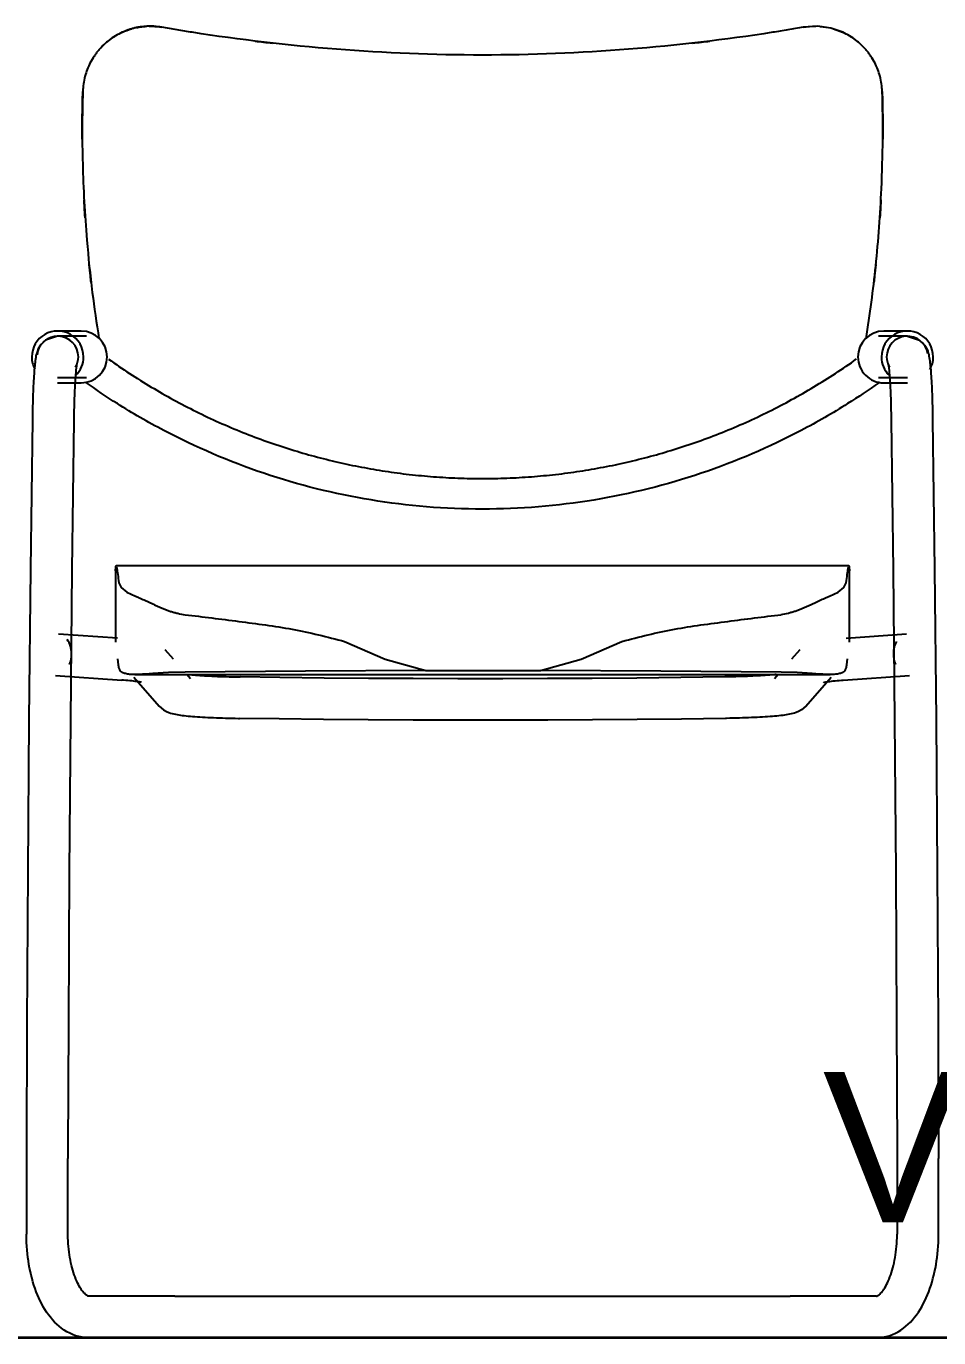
# Model space of a CAD drawing. Header units: inches. Extents: x -6 to 158, y 10 to 161.
# Drawn here: x 78.985 to 79.543, y 32.263 to 33.066 of the extents above; entities that cross this region are included whole.
import ezdxf

# ---------------------------------------------------------------- set-up
doc = ezdxf.new("R2010")
doc.units = ezdxf.units.IN
doc.header["$MEASUREMENT"] = 0
doc.linetypes.add('DASHED2', pattern=[9.525, 6.35, -3.175])
doc.layers.add('2', color=2, linetype='Continuous')
doc.layers.add('Proy', color=1, linetype='DASHED2')
doc.layers.add('A-FLOR', color=5, linetype='Continuous', lineweight=9)
doc.styles.add('style1', font='micross.ttf')

msp = doc.modelspace()

# ---------------------------------------------------------------- linework, layer by layer
at = {"layer": '2', "color": 251}
for p, q in [((79.47902, 33.06466), (79.48444, 33.06267)), ((79.01827, 32.87949), (79.00387, 32.87949)), ((79.02161, 32.87632), (79.00387, 32.87632)), ((79.52421, 32.87632), (79.50647, 32.87632)), ((79.52421, 32.87949), (79.50981, 32.87949)), ((79.00387, 32.85092), (79.02161, 32.85092)), ((79.50647, 32.85092), (79.52421, 32.85092)), ((79.00387, 32.84774), (79.01827, 32.84774)), ((79.50981, 32.84774), (79.52421, 32.84774)), ((79.03935, 32.7326), (79.03953, 32.73508)), ((79.03935, 32.7326), (79.03935, 32.68874)), ((79.48838, 32.73558), (79.03971, 32.73558)), ((79.48855, 32.73508), (79.48874, 32.7326)), ((79.48874, 32.68874), (79.48874, 32.7326)), ((79.04056, 32.69117), (79.00435, 32.69366)), ((79.52374, 32.69366), (79.48673, 32.69112)), ((79.07476, 32.67832), (79.06966, 32.68413)), ((79.45842, 32.68413), (79.45334, 32.67835)), ((79.04118, 32.67495), (79.04081, 32.67863)), ((79.48727, 32.67863), (79.48691, 32.67495)), ((79.0026, 32.66832), (79.04326, 32.66553)), ((79.05058, 32.66736), (79.06613, 32.64966)), ((79.05108, 32.66898), (79.47701, 32.66898)), ((79.08521, 32.66643), (79.08288, 32.66908)), ((79.22942, 32.67145), (79.29963, 32.67145)), ((79.44517, 32.66904), (79.44287, 32.66643)), ((79.46195, 32.64966), (79.4775, 32.66736)), ((79.48483, 32.66553), (79.52548, 32.66832)), ((78.98475, 32.37248), (78.98475, 32.32602)), ((79.01015, 32.32602), (79.01015, 32.37248)), ((79.51794, 32.37248), (79.51794, 32.32602)), ((79.54334, 32.32602), (79.54334, 32.37248)), ((79.03555, 32.28792), (79.02285, 32.28792)), ((79.0422, 32.28792), (79.03555, 32.28792)), ((79.07567, 32.28792), (79.06233, 32.28792)), ((79.46576, 32.28792), (79.45241, 32.28792)), ((79.49254, 32.28792), (79.48589, 32.28792)), ((79.50524, 32.28792), (79.49254, 32.28792))]:
    msp.add_line(p, q, dxfattribs=at)
at = {"layer": '2', "color": 251, "flags": 128}
for points in [[(79.46045, 33.06567), (79.4662, 33.06626), (79.46813, 33.06627)], [(79.48468, 33.06256), (79.47736, 33.0651), (79.46933, 33.06625), (79.46045, 33.06567)], [(79.47063, 33.06617), (79.47266, 33.06597), (79.47581, 33.06544)], [(79.00387, 32.87632), (78.99643, 32.87395), (78.99327, 32.87079), (78.99203, 32.86866), (78.99143, 32.86718), (78.99107, 32.86602), (78.99081, 32.86503), (78.99061, 32.8641), (78.99045, 32.86318), (78.9903, 32.86225), (78.99016, 32.86129), (78.99003, 32.8603), (78.98991, 32.85925), (78.9898, 32.85815), (78.98969, 32.857), (78.98959, 32.85579), (78.98949, 32.85453), (78.98939, 32.85321), (78.9893, 32.85183), (78.98921, 32.85039), (78.98912, 32.84891), (78.98904, 32.84737), (78.98896, 32.84578), (78.98889, 32.84414), (78.98882, 32.84246), (78.98875, 32.84073), (78.98869, 32.83896), (78.98864, 32.83715), (78.98858, 32.8353), (78.98853, 32.83342), (78.98849, 32.8315), (78.98845, 32.82956), (78.98841, 32.8276), (78.98838, 32.82561), (78.98837, 32.82498)], [(79.52421, 32.87632), (79.53165, 32.87395), (79.53481, 32.87079), (79.53605, 32.86866), (79.53666, 32.86718), (79.53702, 32.86602), (79.53727, 32.86503), (79.53747, 32.8641), (79.53764, 32.86318), (79.53779, 32.86225), (79.53792, 32.86129), (79.53805, 32.8603), (79.53817, 32.85925), (79.53828, 32.85815), (79.53839, 32.857), (79.5385, 32.85579), (79.5386, 32.85453), (79.53869, 32.85321), (79.53879, 32.85183), (79.53888, 32.85039), (79.53896, 32.84891), (79.53904, 32.84737), (79.53912, 32.84578), (79.53919, 32.84414), (79.53926, 32.84246), (79.53933, 32.84073), (79.53939, 32.83896), (79.53945, 32.83715), (79.5395, 32.8353), (79.53955, 32.83342), (79.5396, 32.8315), (79.53964, 32.82956), (79.53967, 32.8276), (79.5397, 32.82561), (79.53971, 32.82498)], [(79.01556, 32.85929), (79.01554, 32.85919), (79.01549, 32.85892), (79.01542, 32.85849), (79.01534, 32.85795), (79.01526, 32.8573), (79.01517, 32.85654), (79.01508, 32.8557), (79.01499, 32.85477), (79.01491, 32.85375), (79.01482, 32.85266), (79.01473, 32.85149), (79.01465, 32.85026), (79.01457, 32.84895), (79.01449, 32.84759), (79.01441, 32.84616), (79.01434, 32.84467), (79.01427, 32.84313), (79.0142, 32.84153), (79.01414, 32.83989), (79.01408, 32.8382), (79.01403, 32.83647), (79.01398, 32.8347), (79.01393, 32.83289), (79.01388, 32.83104), (79.01385, 32.82917), (79.01381, 32.82727), (79.01378, 32.82534), (79.01377, 32.82463)], [(79.51253, 32.85929), (79.51255, 32.85919), (79.5126, 32.85892), (79.51267, 32.85849), (79.51274, 32.85795), (79.51283, 32.8573), (79.51291, 32.85654), (79.513, 32.8557), (79.51309, 32.85477), (79.51318, 32.85375), (79.51327, 32.85266), (79.51335, 32.85149), (79.51344, 32.85026), (79.51352, 32.84895), (79.5136, 32.84759), (79.51367, 32.84616), (79.51374, 32.84467), (79.51381, 32.84313), (79.51388, 32.84153), (79.51394, 32.83989), (79.514, 32.8382), (79.51406, 32.83647), (79.51411, 32.8347), (79.51416, 32.83289), (79.5142, 32.83104), (79.51424, 32.82917), (79.51427, 32.82727), (79.5143, 32.82534), (79.51431, 32.82463)], [(78.98837, 32.82498), (78.98722, 32.73351), (78.98628, 32.64131), (78.98555, 32.54851), (78.98503, 32.45528), (78.98475, 32.37686)], [(79.01377, 32.82463), (79.01262, 32.73322), (79.01168, 32.64108), (79.01095, 32.54834), (79.01043, 32.45516), (79.01015, 32.37679)], [(79.51431, 32.82463), (79.51546, 32.73322), (79.5164, 32.64108), (79.51714, 32.54834), (79.51766, 32.45516), (79.51793, 32.37679)], [(79.53971, 32.82498), (79.54086, 32.73351), (79.5418, 32.64131), (79.54254, 32.54851), (79.54306, 32.45528), (79.54333, 32.37686)], [(79.04135, 32.72524), (79.0428, 32.7223), (79.04622, 32.71951), (79.05145, 32.71702)], [(79.47663, 32.71702), (79.48186, 32.71951), (79.48528, 32.7223), (79.48673, 32.72524)], [(79.17963, 32.68922), (79.20452, 32.67849), (79.22942, 32.67145)], [(79.29963, 32.67145), (79.32453, 32.67849), (79.34942, 32.68922)], [(79.0552, 32.6642), (79.05509, 32.66422), (79.0548, 32.66429), (79.05436, 32.66437), (79.05378, 32.66447), (79.05308, 32.66458), (79.05228, 32.66469), (79.05138, 32.6648), (79.05038, 32.66491), (79.0493, 32.66503), (79.04813, 32.66514), (79.04689, 32.66525), (79.04557, 32.66536), (79.04418, 32.66546), (79.04326, 32.66553)], [(79.08195, 32.67047), (79.07168, 32.6702), (79.06219, 32.66962)], [(79.22942, 32.67145), (79.15562, 32.67112), (79.08195, 32.67047)], [(79.08412, 32.66907), (79.08506, 32.66897), (79.08608, 32.66886), (79.08719, 32.66876), (79.08836, 32.66865), (79.08961, 32.66855), (79.09092, 32.66846), (79.0923, 32.66836), (79.09374, 32.66827), (79.09524, 32.66818), (79.09679, 32.6681), (79.09839, 32.66802), (79.10004, 32.66794), (79.10174, 32.66787), (79.10348, 32.66781), (79.10526, 32.66775), (79.10707, 32.66769), (79.10892, 32.66764), (79.1108, 32.66759), (79.1127, 32.66755), (79.11463, 32.66752), (79.11558, 32.6675)], [(79.4125, 32.6675), (79.3856, 32.66712), (79.3585, 32.66682), (79.33124, 32.6666), (79.30388, 32.66645), (79.27646, 32.66638), (79.24902, 32.66638), (79.2216, 32.66646), (79.19425, 32.66662), (79.16701, 32.66685), (79.13992, 32.66716), (79.11558, 32.6675)], [(79.44693, 32.67047), (79.37335, 32.67112), (79.29963, 32.67145)], [(79.44397, 32.66907), (79.44303, 32.66897), (79.442, 32.66886), (79.4409, 32.66876), (79.43972, 32.66865), (79.43848, 32.66855), (79.43716, 32.66846), (79.43578, 32.66836), (79.43434, 32.66827), (79.43285, 32.66818), (79.4313, 32.6681), (79.42969, 32.66802), (79.42804, 32.66794), (79.42634, 32.66787), (79.4246, 32.66781), (79.42283, 32.66775), (79.42101, 32.66769), (79.41916, 32.66764), (79.41729, 32.66759), (79.41538, 32.66755), (79.41345, 32.66752), (79.4125, 32.6675)], [(79.4659, 32.66962), (79.45679, 32.67018), (79.44694, 32.67046)], [(79.47289, 32.6642), (79.47299, 32.66422), (79.47328, 32.66429), (79.47373, 32.66437), (79.47431, 32.66447), (79.475, 32.66458), (79.47581, 32.66469), (79.47671, 32.6648), (79.4777, 32.66491), (79.47879, 32.66503), (79.47995, 32.66514), (79.4812, 32.66525), (79.48252, 32.66536), (79.48391, 32.66546), (79.48483, 32.66553)], [(79.06613, 32.64966), (79.06865, 32.64744), (79.07049, 32.64636), (79.07189, 32.64576), (79.07305, 32.64536), (79.0741, 32.64506), (79.07508, 32.64482), (79.07606, 32.64462), (79.07705, 32.64443), (79.07806, 32.64427), (79.07912, 32.64411), (79.08022, 32.64396), (79.08137, 32.64382), (79.08258, 32.64369), (79.08384, 32.64356), (79.08515, 32.64344), (79.08652, 32.64332), (79.08794, 32.64321), (79.08942, 32.6431), (79.09094, 32.643), (79.09252, 32.6429), (79.09415, 32.6428), (79.09582, 32.64271), (79.09754, 32.64263), (79.0993, 32.64255), (79.1011, 32.64248), (79.10294, 32.64241), (79.10482, 32.64235), (79.10672, 32.64229), (79.10866, 32.64224), (79.11062, 32.64219), (79.1126, 32.64215), (79.11461, 32.64211), (79.11519, 32.6421)], [(79.46195, 32.64966), (79.45944, 32.64744), (79.4576, 32.64636), (79.45619, 32.64576), (79.45503, 32.64536), (79.45399, 32.64506), (79.453, 32.64482), (79.45203, 32.64462), (79.45104, 32.64443), (79.45002, 32.64427), (79.44896, 32.64411), (79.44786, 32.64396), (79.44671, 32.64382), (79.44551, 32.64369), (79.44425, 32.64356), (79.44293, 32.64344), (79.44157, 32.64332), (79.44014, 32.64321), (79.43867, 32.6431), (79.43714, 32.643), (79.43556, 32.6429), (79.43394, 32.6428), (79.43226, 32.64271), (79.43054, 32.64263), (79.42878, 32.64255), (79.42698, 32.64248), (79.42514, 32.64241), (79.42327, 32.64235), (79.42136, 32.64229), (79.41943, 32.64224), (79.41747, 32.64219), (79.41548, 32.64215), (79.41347, 32.64211), (79.41289, 32.6421)], [(79.41289, 32.6421), (79.38592, 32.64173), (79.35874, 32.64142), (79.33142, 32.6412), (79.30399, 32.64105), (79.27649, 32.64098), (79.24898, 32.64098), (79.22149, 32.64106), (79.19406, 32.64122), (79.16675, 32.64145), (79.1396, 32.64176), (79.11519, 32.6421)], [(78.98475, 32.37686), (78.98475, 32.37294), (78.98475, 32.37248)], [(79.01015, 32.37679), (79.01015, 32.37293), (79.01015, 32.37248)], [(79.51793, 32.37679), (79.51794, 32.37293), (79.51794, 32.37248)], [(79.54333, 32.37686), (79.54334, 32.37294), (79.54334, 32.37248)], [(79.02285, 32.26252), (79.02082, 32.2626), (79.01881, 32.26285), (79.01683, 32.26324), (79.0149, 32.26379), (79.01303, 32.26447), (79.01123, 32.26527), (79.0095, 32.26619), (79.00784, 32.26722), (79.00626, 32.26833), (79.00476, 32.26954), (79.00332, 32.27082), (79.00196, 32.27217), (79.00066, 32.27358), (78.99943, 32.27506), (78.99825, 32.2766), (78.99714, 32.2782), (78.99608, 32.27984), (78.99507, 32.28154), (78.99411, 32.28329), (78.9932, 32.28508), (78.99235, 32.28692), (78.99154, 32.2888), (78.99077, 32.29073), (78.99005, 32.29269), (78.98938, 32.29469), (78.98876, 32.29673), (78.98818, 32.2988), (78.98764, 32.3009), (78.98715, 32.30303), (78.98671, 32.30519), (78.98631, 32.30737), (78.98596, 32.30958), (78.98565, 32.3118), (78.98538, 32.31404), (78.98517, 32.3163), (78.98499, 32.31856), (78.98487, 32.32084), (78.98479, 32.32312), (78.98475, 32.32541), (78.98475, 32.32602)], [(79.02285, 32.28792), (79.02285, 32.28792), (79.02283, 32.28793), (79.02279, 32.28793), (79.0227, 32.28796), (79.02257, 32.288), (79.02239, 32.28809), (79.02216, 32.28821), (79.02188, 32.28839), (79.02154, 32.28863), (79.02116, 32.28893), (79.02074, 32.28931), (79.02028, 32.28976), (79.01979, 32.29029), (79.01929, 32.2909), (79.01876, 32.29159), (79.01822, 32.29236), (79.01768, 32.2932), (79.01713, 32.29412), (79.01659, 32.29511), (79.01605, 32.29618), (79.01552, 32.29731), (79.01501, 32.29851), (79.01451, 32.29977), (79.01403, 32.30108), (79.01357, 32.30246), (79.01313, 32.30388), (79.01272, 32.30536), (79.01233, 32.30688), (79.01197, 32.30844), (79.01164, 32.31004), (79.01134, 32.31167), (79.01108, 32.31334), (79.01084, 32.31503), (79.01064, 32.31674), (79.01047, 32.31848), (79.01034, 32.32023), (79.01024, 32.32199), (79.01018, 32.32377), (79.01015, 32.32554), (79.01015, 32.32602)], [(79.50524, 32.26252), (79.50726, 32.2626), (79.50928, 32.26285), (79.51125, 32.26324), (79.51318, 32.26379), (79.51505, 32.26447), (79.51686, 32.26527), (79.51859, 32.26619), (79.52024, 32.26722), (79.52182, 32.26833), (79.52333, 32.26954), (79.52476, 32.27082), (79.52612, 32.27217), (79.52742, 32.27358), (79.52866, 32.27506), (79.52983, 32.2766), (79.53095, 32.2782), (79.53201, 32.27984), (79.53302, 32.28154), (79.53397, 32.28329), (79.53488, 32.28508), (79.53574, 32.28692), (79.53655, 32.2888), (79.53731, 32.29073), (79.53803, 32.29269), (79.5387, 32.29469), (79.53933, 32.29673), (79.53991, 32.2988), (79.54044, 32.3009), (79.54093, 32.30303), (79.54138, 32.30519), (79.54178, 32.30737), (79.54213, 32.30958), (79.54244, 32.3118), (79.5427, 32.31404), (79.54292, 32.3163), (79.54309, 32.31856), (79.54322, 32.32084), (79.5433, 32.32312), (79.54333, 32.32541), (79.54334, 32.32602)], [(79.50524, 32.28792), (79.50524, 32.28792), (79.50525, 32.28793), (79.5053, 32.28793), (79.50538, 32.28796), (79.50551, 32.288), (79.50569, 32.28809), (79.50592, 32.28821), (79.50621, 32.28839), (79.50655, 32.28863), (79.50693, 32.28893), (79.50735, 32.28931), (79.50781, 32.28976), (79.50829, 32.29029), (79.5088, 32.2909), (79.50932, 32.29159), (79.50986, 32.29236), (79.51041, 32.2932), (79.51095, 32.29412), (79.51149, 32.29511), (79.51203, 32.29618), (79.51256, 32.29731), (79.51308, 32.29851), (79.51358, 32.29977), (79.51406, 32.30108), (79.51452, 32.30246), (79.51495, 32.30388), (79.51537, 32.30536), (79.51575, 32.30688), (79.51611, 32.30844), (79.51644, 32.31004), (79.51674, 32.31167), (79.51701, 32.31334), (79.51724, 32.31503), (79.51745, 32.31674), (79.51761, 32.31848), (79.51775, 32.32023), (79.51784, 32.32199), (79.51791, 32.32377), (79.51793, 32.32554), (79.51794, 32.32602)], [(79.06233, 32.28792), (79.06183, 32.28792), (79.0611, 32.28792), (79.06012, 32.28792), (79.0589, 32.28792), (79.05744, 32.28792), (79.05575, 32.28792), (79.05383, 32.28792), (79.05167, 32.28792), (79.04929, 32.28792), (79.04669, 32.28792), (79.04387, 32.28792), (79.0422, 32.28792)], [(79.07567, 32.28792), (79.07584, 32.28792), (79.07608, 32.28792), (79.07641, 32.28792), (79.07682, 32.28792), (79.0773, 32.28792), (79.07787, 32.28792), (79.07851, 32.28792), (79.07923, 32.28792), (79.08002, 32.28792), (79.08089, 32.28792), (79.08183, 32.28792), (79.08284, 32.28792), (79.08392, 32.28792), (79.08507, 32.28792), (79.08628, 32.28792), (79.08756, 32.28792), (79.08891, 32.28792), (79.09031, 32.28792), (79.09177, 32.28792), (79.09328, 32.28792), (79.09485, 32.28792), (79.09647, 32.28792), (79.09813, 32.28792), (79.09984, 32.28792), (79.1016, 32.28792), (79.10339, 32.28792), (79.10522, 32.28792), (79.10708, 32.28792), (79.10898, 32.28792), (79.1109, 32.28792), (79.11285, 32.28792), (79.11482, 32.28792), (79.11539, 32.28792)], [(79.11539, 32.28792), (79.14233, 32.28792), (79.16947, 32.28792), (79.19675, 32.28792), (79.22415, 32.28792), (79.25161, 32.28792), (79.27909, 32.28792), (79.30654, 32.28792), (79.33393, 32.28792), (79.36121, 32.28792), (79.38833, 32.28792), (79.4127, 32.28792)], [(79.4127, 32.28792), (79.41467, 32.28792), (79.41663, 32.28792), (79.41856, 32.28792), (79.42046, 32.28792), (79.42233, 32.28792), (79.42417, 32.28792), (79.42598, 32.28792), (79.42774, 32.28792), (79.42946, 32.28792), (79.43114, 32.28792), (79.43278, 32.28792), (79.43436, 32.28792), (79.43589, 32.28792), (79.43736, 32.28792), (79.43878, 32.28792), (79.44014, 32.28792), (79.44144, 32.28792), (79.44267, 32.28792), (79.44384, 32.28792), (79.44494, 32.28792), (79.44597, 32.28792), (79.44694, 32.28792), (79.44782, 32.28792), (79.44864, 32.28792), (79.44938, 32.28792), (79.45004, 32.28792), (79.45063, 32.28792), (79.45114, 32.28792), (79.45157, 32.28792), (79.45192, 32.28792), (79.45218, 32.28792), (79.45237, 32.28792), (79.45241, 32.28792)], [(79.48589, 32.28792), (79.48295, 32.28792), (79.48022, 32.28792), (79.47772, 32.28792), (79.47543, 32.28792), (79.47338, 32.28792), (79.47156, 32.28792), (79.46997, 32.28792), (79.46862, 32.28792), (79.46751, 32.28792), (79.46663, 32.28792), (79.466, 32.28792), (79.46576, 32.28792)]]:
    msp.add_lwpolyline(points, dxfattribs=at)
at = {"layer": '2', "color": 251}
for centre, major_axis, ratio, start_param, end_param in [((79.00387, 32.86362), (0, 0.01587), 0.998392, 4.712389, 7.853982), ((79.00387, 32.86362), (0, 0.0127), 0.998392, 4.712389, 7.759481), ((79.01827, 32.86362), (0, 0.01587), 0.998392, 4.712389, 6.283185), ((79.50981, 32.86362), (0, 0.01587), 0.998392, 0, 1.570796), ((79.52421, 32.86362), (0, 0.01587), 0.998392, 4.712389, 7.853982), ((79.52421, 32.86362), (0, 0.0127), 0.998392, 4.868424, 7.853982), ((79.00387, 32.86362), (0, 0.01587), 0.998392, 1.570796, 2.066696), ((79.00387, 32.86362), (0, 0.0127), 0.998392, 4.18879, 4.712389), ((79.00387, 32.86362), (0, 0.01587), 0.998392, 3.926991, 4.712389), ((79.01827, 32.86362), (0, 0.01587), 0.998392, 3.141593, 4.712389), ((79.50981, 32.86362), (0, 0.01587), 0.998392, 1.570796, 3.141593), ((79.52421, 32.86362), (0, 0.01587), 0.998392, 1.570796, 2.356194), ((79.52421, 32.86362), (0, 0.0127), 0.998392, 1.570796, 2.094395), ((79.52421, 32.86362), (0, 0.01587), 0.998392, 4.199442, 4.712389), ((81.13563, 32.75265), (2.09628, 0), 0.298976, 3.177128, 3.185332), ((77.39246, 32.75265), (2.09628, 0), 0.298976, 6.239446, 6.24765), ((79.00347, 32.68099), (0.00087, 0.01267), 0.700094, 4.810236, 5.595634), ((79.52461, 32.68099), (-0.00087, 0.01267), 0.700094, 0.818025, 1.472949), ((79.00347, 32.68099), (0.00087, 0.01267), 0.700094, 4.286637, 4.810236), ((79.52461, 32.68099), (-0.00087, 0.01267), 0.700094, 1.472949, 1.996548)]:
    msp.add_ellipse(centre, major_axis=major_axis, ratio=ratio, start_param=start_param, end_param=end_param, dxfattribs=at)
for points, knots in [([(79.0434, 33.06256), (79.0405, 33.06124), (79.03644, 33.05877), (79.0324, 33.05528), (79.03029, 33.05313), (79.0288, 33.05143), (79.0274, 33.04966), (79.02569, 33.04723), (79.02379, 33.044), (79.02194, 33.03988), (79.02006, 33.03409), (79.01937, 33.02941), (79.01927, 33.02622)], [-1, -1, -1, -1, -0.8, -0.7, -0.65, -0.6, -0.55, -0.5, -0.4, -0.3, -0.2, 0, 0, 0, 0]), ([(79.03627, 33.0584), (79.03698, 33.05892), (79.03814, 33.05971), (79.03972, 33.06066), (79.04146, 33.06164), (79.04277, 33.06228), (79.04364, 33.06267)], [-0.4721597, -0.4721597, -0.4721597, -0.4721597, -0.3333333, -0.25, -0.1666667, 0, 0, 0, 0]), ([(79.06764, 33.06567), (79.06611, 33.06594), (79.06384, 33.0662), (79.06127, 33.06629), (79.05982, 33.06628), (79.05875, 33.06625), (79.0577, 33.06619), (79.05632, 33.06608), (79.05463, 33.06588), (79.05299, 33.0656), (79.05169, 33.06533), (79.05073, 33.06511), (79.04977, 33.06486), (79.0485, 33.0645), (79.04634, 33.06381), (79.04455, 33.06309), (79.0434, 33.06256)], [-1, -1, -1, -1, -0.833333, -0.75, -0.708333, -0.666667, -0.625, -0.583333, -0.5, -0.416667, -0.375, -0.333333, -0.291667, -0.25, -0.166667, 0, 0, 0, 0]), ([(79.05227, 33.06545), (79.05331, 33.06566), (79.05504, 33.06595), (79.05679, 33.06612), (79.05747, 33.06617)], [-0.6215074, -0.6215074, -0.6215074, -0.6215074, -0.5, -0.4218977, -0.4218977, -0.4218977, -0.4218977]), ([(79.05995, 33.06628), (79.06007, 33.06628), (79.06073, 33.06629), (79.06346, 33.06625), (79.06585, 33.06598), (79.06764, 33.06567)], [-0.3267638, -0.3267638, -0.3267638, -0.3267638, -0.3125, -0.25, 0, 0, 0, 0]), ([(79.48444, 33.06267), (79.48532, 33.06228), (79.48663, 33.06164), (79.48837, 33.06066), (79.48994, 33.05971), (79.4911, 33.05892), (79.49182, 33.0584)], [-1, -1, -1, -1, -0.8333333, -0.75, -0.6666667, -0.5278373, -0.5278373, -0.5278373, -0.5278373]), ([(79.50881, 33.02622), (79.50872, 33.02941), (79.50802, 33.03409), (79.50615, 33.03988), (79.50429, 33.044), (79.5024, 33.04723), (79.50068, 33.04966), (79.49929, 33.05143), (79.4978, 33.05313), (79.49569, 33.05528), (79.49165, 33.05877), (79.48759, 33.06124), (79.48468, 33.06256)], [-1, -1, -1, -1, -0.8, -0.7, -0.6, -0.5, -0.45, -0.4, -0.35, -0.3, -0.2, 0, 0, 0, 0]), ([(79.0293, 33.052), (79.03052, 33.05341), (79.03221, 33.05513), (79.03421, 33.05681), (79.03462, 33.05714)], [-1, -1, -1, -1, -0.6666667, -0.5815883, -0.5815883, -0.5815883, -0.5815883]), ([(79.12475, 33.05717), (79.12647, 33.05696), (79.13002, 33.05653), (79.13359, 33.05612), (79.13543, 33.05591)], [-0.5561559, -0.5561559, -0.5561559, -0.5561559, -0.5, -0.4404664, -0.4404664, -0.4404664, -0.4404664]), ([(79.39265, 33.05591), (79.39449, 33.05612), (79.39806, 33.05653), (79.40162, 33.05696), (79.40333, 33.05717)], [-0.559508, -0.559508, -0.559508, -0.559508, -0.5, -0.4438229, -0.4438229, -0.4438229, -0.4438229]), ([(79.49346, 33.05714), (79.49388, 33.05681), (79.49587, 33.05513), (79.49756, 33.05341), (79.49878, 33.052)], [-0.4184095, -0.4184095, -0.4184095, -0.4184095, -0.3333333, 0, 0, 0, 0]), ([(79.01927, 33.02622), (79.01885, 33.01187), (79.01875, 32.9823), (79.02098, 32.94076), (79.02473, 32.90466), (79.02762, 32.88436), (79.02915, 32.87487)], [-1, -1, -1, -1, -0.7, -0.4, -0.2, -0.0262079, -0.0262079, -0.0262079, -0.0262079]), ([(79.49892, 32.8748), (79.50134, 32.88978), (79.50544, 32.92088), (79.50843, 32.96168), (79.50932, 32.99714), (79.50909, 33.01665), (79.50881, 33.02622)], [-0.9741869, -0.9741869, -0.9741869, -0.9741869, -0.7, -0.4, -0.2, 0, 0, 0, 0]), ([(79.02073, 32.94879), (79.02058, 32.95103), (79.02034, 32.95477), (79.02016, 32.95848), (79.02009, 32.95996)], [-0.38661697, -0.38661697, -0.38661697, -0.38661697, -0.33333333, -0.29783252, -0.29783252, -0.29783252, -0.29783252]), ([(79.50802, 32.95997), (79.50794, 32.95848), (79.50773, 32.95476), (79.50752, 32.95103), (79.50738, 32.9488)], [-0.70214182, -0.70214182, -0.70214182, -0.70214182, -0.66666667, -0.61337565, -0.61337565, -0.61337565, -0.61337565]), ([(79.02437, 32.90923), (79.02422, 32.91057), (79.0238, 32.91425), (79.02339, 32.91794), (79.02313, 32.92028)], [-0.69818436, -0.69818436, -0.69818436, -0.69818436, -0.66666667, -0.61152875, -0.61152875, -0.61152875, -0.61152875]), ([(79.50493, 32.92027), (79.50468, 32.91793), (79.5043, 32.91425), (79.50385, 32.91056), (79.50368, 32.90922)], [-0.38847143, -0.38847143, -0.38847143, -0.38847143, -0.33333333, -0.30179393, -0.30179393, -0.30179393, -0.30179393]), ([(79.50666, 32.84772), (79.50046, 32.84332), (79.48508, 32.83301), (79.44996, 32.81272), (79.39878, 32.79069), (79.33271, 32.77412), (79.26404, 32.76846), (79.19538, 32.77413), (79.12929, 32.79068), (79.07816, 32.81277), (79.04275, 32.83306), (79.02737, 32.84367), (79.02098, 32.84817)], [0.0186772, 0.0186772, 0.0186772, 0.0186772, 0.0625, 0.125, 0.25, 0.375, 0.5, 0.625, 0.75, 0.875, 0.9375, 0.9825556, 0.9825556, 0.9825556, 0.9825556]), ([(79.14697, 32.80685), (79.15167, 32.80539), (79.16112, 32.80264), (79.17546, 32.79906), (79.1875, 32.79652), (79.19719, 32.79477), (79.20449, 32.79358), (79.21184, 32.79253), (79.22168, 32.79131), (79.23405, 32.79013), (79.24902, 32.78928), (79.26403, 32.78899), (79.27905, 32.78928), (79.29402, 32.79013), (79.30639, 32.79131), (79.31623, 32.79253), (79.32358, 32.79358), (79.33089, 32.79476), (79.34058, 32.79652), (79.35262, 32.79906), (79.36696, 32.80264), (79.37642, 32.80539), (79.38112, 32.80685)], [-1, -1, -1, -1, -0.9375, -0.875, -0.8125, -0.78125, -0.75, -0.71875, -0.6875, -0.625, -0.5625, -0.5, -0.4375, -0.375, -0.3125, -0.28125, -0.25, -0.21875, -0.1875, -0.125, -0.0625, 0, 0, 0, 0]), ([(79.05145, 32.71702), (79.0524, 32.71662), (79.05441, 32.71576), (79.05716, 32.71457), (79.05947, 32.71351), (79.06125, 32.71266), (79.06278, 32.71193), (79.06403, 32.71136), (79.06499, 32.71095), (79.06596, 32.71053), (79.06726, 32.70996), (79.06891, 32.70924), (79.07095, 32.70842), (79.07305, 32.70769), (79.07521, 32.70707), (79.07815, 32.70632), (79.08042, 32.70587), (79.08195, 32.70562)], [-1, -1, -1, -1, -0.875, -0.75, -0.6875, -0.625, -0.5625, -0.53125, -0.5, -0.46875, -0.4375, -0.375, -0.3125, -0.25, -0.1875, -0.125, 0, 0, 0, 0]), ([(79.44693, 32.70572), (79.44842, 32.706), (79.45063, 32.70648), (79.45348, 32.70725), (79.45558, 32.70788), (79.45762, 32.70861), (79.45961, 32.70942), (79.46122, 32.71013), (79.46249, 32.71069), (79.46343, 32.71109), (79.46436, 32.7115), (79.46558, 32.71206), (79.46707, 32.71277), (79.4688, 32.7136), (79.47105, 32.71463), (79.47374, 32.71579), (79.4757, 32.71663), (79.47663, 32.71702)], [-1, -1, -1, -1, -0.875, -0.8125, -0.75, -0.6875, -0.625, -0.5625, -0.53125, -0.5, -0.46875, -0.4375, -0.375, -0.3125, -0.25, -0.125, 0, 0, 0, 0]), ([(79.06219, 32.66962), (79.05913, 32.66931), (79.05489, 32.66904), (79.05076, 32.66897), (79.04867, 32.66903), (79.04724, 32.66917), (79.04596, 32.66939), (79.04445, 32.66977), (79.04235, 32.67076), (79.04151, 32.67221), (79.04135, 32.67341)], [-1, -1, -1, -1, -0.75, -0.625, -0.5625, -0.5, -0.4375, -0.375, -0.25, 0, 0, 0, 0]), ([(79.48673, 32.67341), (79.48657, 32.67221), (79.48573, 32.67076), (79.48334, 32.66964), (79.48132, 32.66922), (79.47942, 32.66903), (79.47732, 32.66897), (79.4732, 32.66904), (79.46896, 32.66931), (79.4659, 32.66962)], [-1, -1, -1, -1, -0.75, -0.625, -0.5, -0.4375, -0.375, -0.25, 0, 0, 0, 0])]:
    msp.add_open_spline(points, degree=3, knots=knots, dxfattribs=at)
for points in [[(79.04364, 33.06267), (79.04529, 33.06341), (79.04707, 33.06409), (79.04907, 33.06466)], [(79.08632, 33.06256), (79.08322, 33.06305), (79.07701, 33.06406), (79.07076, 33.06512), (79.06764, 33.06567)], [(79.44176, 33.06256), (79.41262, 33.05797), (79.35367, 33.05099), (79.26404, 33.04746), (79.1744, 33.051), (79.11546, 33.05797), (79.08632, 33.06256)], [(79.46045, 33.06567), (79.45732, 33.06512), (79.45108, 33.06406), (79.44486, 33.06305), (79.44176, 33.06256)], [(79.0241, 33.04441), (79.02464, 33.04542), (79.02527, 33.04637), (79.02592, 33.0473)], [(79.50225, 33.04737), (79.50286, 33.04641), (79.50343, 33.04542), (79.50399, 33.04441)], [(79.01895, 32.99711), (79.01891, 33.00204), (79.01894, 33.01182), (79.01913, 33.02145), (79.01927, 33.02622)], [(79.50881, 33.02622), (79.50895, 33.02145), (79.50915, 33.01182), (79.50917, 33.00204), (79.50914, 32.99711)], [(79.03501, 32.86231), (79.04351, 32.85626), (79.06099, 32.84483), (79.08845, 32.82983), (79.1171, 32.817), (79.13691, 32.80997), (79.14697, 32.80685)], [(79.38112, 32.80685), (79.39118, 32.80997), (79.41101, 32.81701), (79.43967, 32.82984), (79.46715, 32.84486), (79.48463, 32.8563), (79.49313, 32.86236)], [(79.03953, 32.73508), (79.0396, 32.73555), (79.03978, 32.73582), (79.04017, 32.73423), (79.04049, 32.73188), (79.04067, 32.73038)], [(79.48741, 32.73038), (79.48759, 32.73188), (79.48792, 32.73423), (79.4883, 32.73582), (79.48848, 32.73555), (79.48855, 32.73508)], [(79.08195, 32.70562), (79.08742, 32.705), (79.09836, 32.70372), (79.11473, 32.70154), (79.13114, 32.69944), (79.14748, 32.69691), (79.16362, 32.69343), (79.17431, 32.6907), (79.17963, 32.68922)], [(79.34942, 32.68922), (79.35473, 32.6907), (79.3654, 32.69342), (79.38152, 32.6969), (79.39783, 32.69942), (79.41422, 32.70152), (79.43056, 32.7037), (79.44148, 32.70499), (79.44693, 32.7056)], [(79.04135, 32.67341), (79.04132, 32.67365), (79.04126, 32.67414), (79.0412, 32.67467), (79.04118, 32.67495)], [(79.48691, 32.67495), (79.48688, 32.67467), (79.48682, 32.67414), (79.48676, 32.67365), (79.48673, 32.67341)]]:
    msp.add_open_spline(points, degree=3, dxfattribs=at)
at = {"layer": 'A-FLOR', "lineweight": 35}
msp.add_line((82.18464, 32.26252), (54.29095, 32.26252), dxfattribs=at)
at = {"layer": 'Proy', "color": 253, "ltscale": 0.75}
msp.add_line((54.21595, 32.26252), (88.58605, 32.26252), dxfattribs=at)

# ---------------------------------------------------------------- texts
at = {"layer": '2', "style": 'style1'}
msp.add_text('VESTIBULO', height=0.092111, dxfattribs=at).set_placement((79.47241, 32.33331))

doc.saveas('drawing.dxf')
